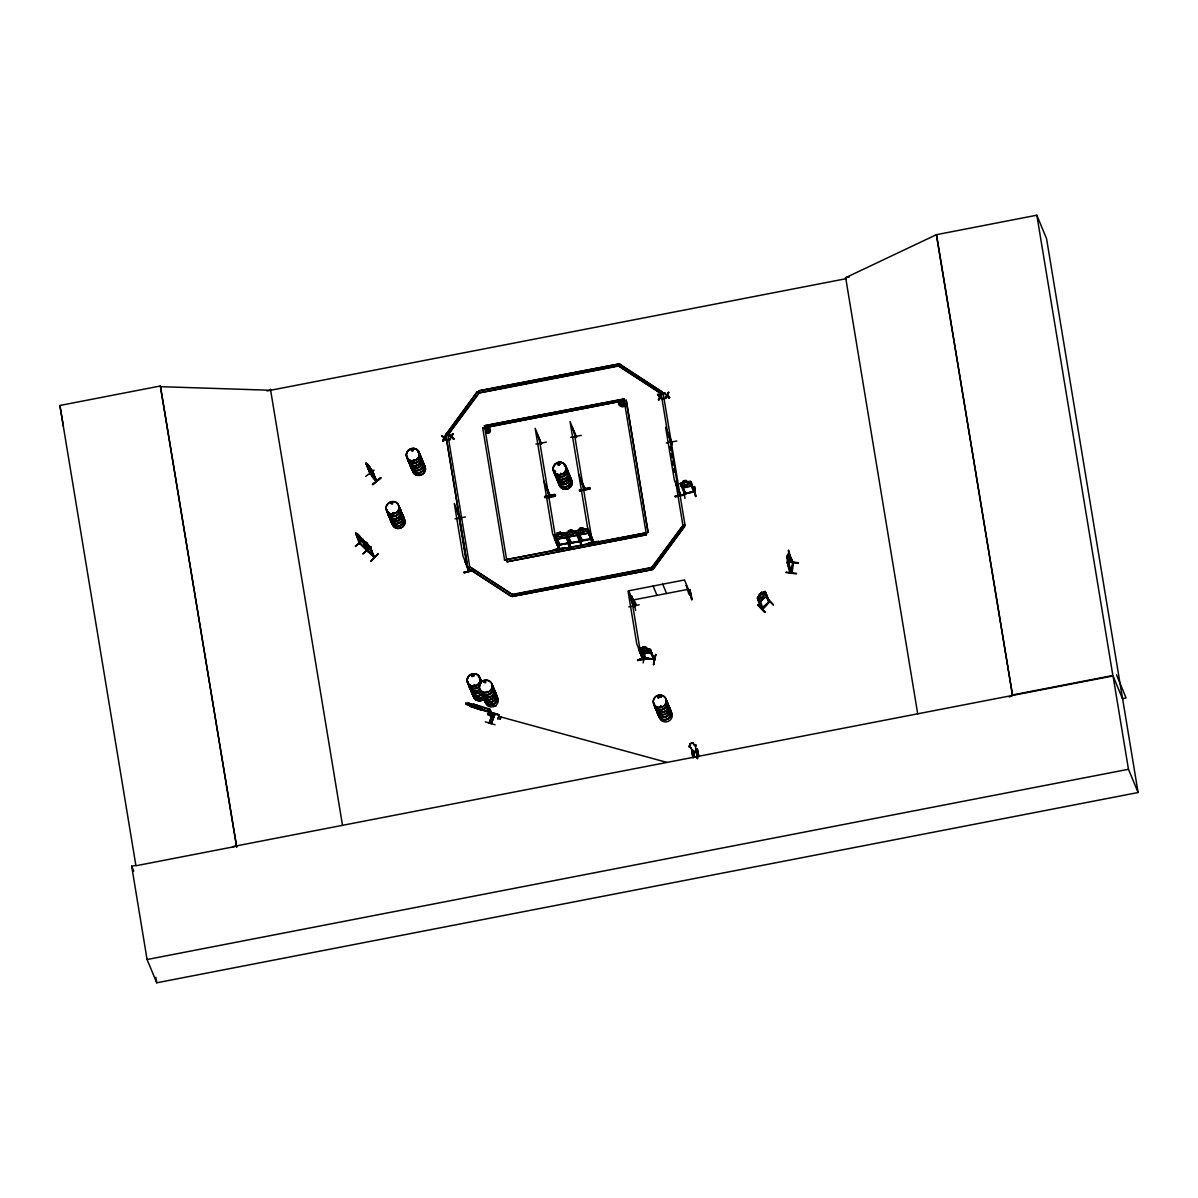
<?xml version="1.0" encoding="UTF-8"?>
<svg xmlns="http://www.w3.org/2000/svg" width="1198" height="1198" viewBox="0 0 1198 1198"><rect width="100%" height="100%" fill="white"/><g stroke="black" fill="none" stroke-linecap="round" stroke-linejoin="round"><path stroke-width="1.5" d="M490.237 714.892L487.616 713.903L490.281 715.206L487.721 714.712M495.074 724.79L485.25 721.855M787.67 563.33L787.475 562.386L787.67 563.33C792.013 589.251 794.184 556.231 792.597 563.315M788.254 565.666L789.048 565.696C791.623 543.458 783.582 547.306 793.361 562.761M460.466 518.09L460.661 519.333L459.957 517.97M460.406 517.94L454.282 503.385L462.997 556.142L469.212 571.206C458.909 543.173 470.559 578.544 468.523 569.844M469.077 570.862L469.032 569.949M540.822 443.08L541.107 444.188M541.556 444.099L541.496 443.32M541.421 443.679L535.177 428.285L552.607 533.799L558.807 548.864L558.478 547.426M543.892 481.042L549.717 496.077M558.642 547.86L554.794 538.561M558.687 548.385L554.419 538.636M558.837 548.714L558.283 547.935M575.684 436.327L576.478 437.36M576.268 437L576.223 436.476M584.774 488.095L584.759 490.311L584.22 488.02L584.924 488.425L580.581 479.11M576.208 436.371L570.038 421.516L587.469 527.045L593.684 542.11L593.354 540.672M634.356 606.143L633.982 607.101L633.727 605.784M630.792 599.21L634.042 607.131L634.221 605.948M642.428 658.001L642.607 658.99L638.579 648.687L642.487 658.915M671.584 443.185C659.379 411.902 676.645 455.644 671.284 441.852M671.988 443.08L671.779 441.972M680.344 493.831L680.584 495.044L674.324 480.024L665.609 427.267L671.734 441.822M491.075 712.286L491.21 712.481M787.43 558.837L791.653 572.539M490.341 712.63L489.233 709.336L492.648 718.411M491.375 718.875C496.346 719.114 486.223 712.6 490.356 712.061M796.505 573.408L786.113 572.09M796.43 573.872L786.008 572.569M362.365 540.088L366.633 550.376L359.34 543.098M362.709 539.849L366.962 550.107L359.655 542.844M366.962 550.496L374.285 557.639L369.688 547.636M486.044 431.28L486.628 427.896L489.563 430.292L488.604 431.864L486.717 431.909L485.804 430.381L486.478 428.15M620.399 404.699L620.998 401.315L623.933 403.711L622.96 405.298L621.073 405.343L620.175 403.816L620.834 401.57M787.071 557.699L787.61 554.629M788.479 553.386L786.981 562.596M787.595 559.211L788.134 556.142M788.479 561.353L789.018 558.283M789.048 565.696L789.991 555.797M792.762 563.794L789.078 553.476L793.331 562.865M789.452 553.521L788.913 554.375M792.747 563.644L790.935 572.285M790.994 572.21L792.896 562.805M789.662 562.281L798.452 562.775L788.014 561.503M765.058 591.438L766.061 596.364L759.966 601.696L758.514 601.246L759.936 601.516M488.859 708.842L488.799 709.635L488.829 708.887M473.539 704.11L489.832 709.141L491.225 712.57M645.228 657.852L644.389 658.286L640.211 647.893L641.259 647.579M643.461 647.923L642.982 646.77L646.381 647.309L648.657 653.06M651.113 653.434L643.116 652.296L651.113 653.434L651.697 652.461M653.359 659.05L644.509 657.732L640.226 647.789L649.166 648.822L646.74 648.582M650.424 649.391L649.136 648.852M375.678 480.503L371.829 471.039L376.352 481.117L370.197 472.985M370.422 473.974L369.987 472.896M376.202 480.787L375.768 479.709M641.379 649.016L640.526 648.522L645.348 658.331M645.273 652.805L643.116 662.958M645.093 657.987L644.135 657.462M649.72 650.005L650.649 650.155L649.72 650.005L653.584 659.784L654.497 659.873L650.289 649.511M653.599 659.724L653.569 658.885L653.584 659.784M655.68 654.497L653.449 664.635L655.62 654.482M653.584 664.635L655.83 654.677M392.45 502.875L392.12 503.864L391.132 502.965M393.244 513.583L393.363 512.504M393.693 512.789L393.109 513.508L393.932 513.178M393.723 513.133L392.989 512.744M412.606 450.658L412.681 449.609M413.759 460.212L414.283 459.807M472.237 675.163L473.225 676.061L473.165 674.729M473.495 675.567L473.33 674.803M474.019 685.076L475.037 685.376M484.052 682.051L484.905 680.898M484.097 681.752L484.846 682.426M485.999 681.872L485.22 682.8L484.172 682.216M486.463 692.13L487.212 691.366M557.909 463.94L559.002 463.401M558.298 464.135L558.103 463.461M559.751 464.539L559.301 463.506M561.113 473.644L560.604 473.21M659.589 696.877L659.244 696.038L659.993 697.116M660.203 706.925L660.996 706.101M660.637 706.131L660.577 707.03M798.362 563.21L789.587 562.087M485.804 430.381L486.777 428.809L488.664 428.764M486.508 428.285L487.721 428.54M620.175 403.816L620.998 401.315M549.403 494.744L550.301 496.96L545.704 485.879M584.864 488.964L578.754 474.288M592.995 540.837L593.309 542.17L592.905 540.972M593.579 541.721L589.296 531.882L593.759 541.975M360.074 543.802L360.239 543.368M787.97 555.767L788.419 554.494L789.392 559.196L788.179 563M634.596 605.08C639.792 606.637 629.01 594.253 632.005 596.245M689.434 594.463L690.602 594.657M689.614 594.867L690.752 594.987M555.752 536C552.937 533.829 563.18 547.007 558.418 545.18M569.679 542.634L570.952 543.203L570.622 542.394M570.892 542.514L579.997 541.092M580.865 540.927L581.884 540.642M685.331 493.756L694.526 491.135M489.757 709.875L473.659 704.424M474.812 707.209L499.087 714.817L474.947 707.524M487.616 713.903L490.057 714.667M489.832 709.141C491.42 711.387 490.476 714.951 489.173 711.702M490.371 712.331L489.997 713.499L488.904 713.154L489.278 711.986L492.213 719.249M489.952 712.615L491.12 712.241M494.43 713.783L490.761 723.577L494.564 713.963M495.014 714.128L491.285 723.727L495.029 714.143M479.634 709.53L482.749 710.264C483.408 704.334 461.2 702.627 469.601 703.376M469.346 705.248L466.112 704.199L469.436 705.248M469.676 706.026L482.794 710.159M470.979 706.76L479.709 709.471M769.595 601.755C757.016 616.925 765.956 603.627 757.69 598.88C762.931 611.744 759.233 610.231 769.595 601.291C769.401 600.183 768.337 604.136 761.314 607.82M445.431 435.024L444.488 437.57L446.3 435.054M442.826 441.134C447.094 433.496 440.475 442.361 443.619 440.969L444.533 438.468L447.124 440.295L446.195 440.265M448.666 434.395C455.21 440.16 446.15 434.005 449.505 434.23L451.272 436.252L453.099 433.751L451.766 436.701L453.907 438.977L451.332 437.15L449.52 439.621L450.403 439.651M659.319 399.698L660.323 397.392L658.526 399.847L659.828 396.942L657.582 394.441L660.188 396.298L661.131 393.753L663.123 393.094L661.101 393.483L618.438 365.734L478.99 392.779L447.857 434.829L445.506 435.218M665.204 392.959L664.366 393.124L666.972 394.981L668.798 392.465L667.915 392.435M666.028 398.185L665.234 398.35L667.031 395.879L668.769 397.871C672.078 398.095 663.168 392.016 669.607 397.706M666.103 398.38L667.031 395.879M565.201 537.468L565.92 536.24L564.513 533.11L554.345 535.162L555.617 538.246L557.34 539.1L565.321 537.588L565.89 536.135M587.454 533.26L588.113 531.837L587.544 533.29L579.488 534.847L577.825 533.829L579.547 534.682M691.59 484.471L691.036 485.879C669.412 487.871 698.494 489.578 690.333 481.416L686.858 481.746L686.259 480.563M369.688 473.27L370.556 474.318L366.064 463.162L370.302 473.36L376.666 480.832L372.413 470.634M369.838 473.465C360.448 447.408 370.407 479.05 376.232 481.042M446.225 434.859L444.907 437.824L447.124 440.295M449.609 439.816L450.837 436.701M451.766 436.701L453.009 433.556M658.526 399.847L659.739 396.748L657.582 394.441M660.607 396.553C664.456 389.769 657.777 398.275 662.823 399.024L660.323 397.392M665.309 398.545L666.612 395.625L664.366 393.124M667.466 395.43L668.709 392.27M368.55 468.223L373.746 473.764M498.907 715.236L474.827 707.868M412.996 450.718L412.262 449.235M414.014 460.092L413.205 460.047M559.391 464.225L559.436 463.431M559.541 464.105L558.163 463.851M473.824 675.747L472.341 676.316L472.446 674.863M473.779 676.031L473.869 675.268M486.253 691.905L487.152 691.725M658.93 697.67L659.918 697.056M635.824 605.604L633.173 598.895M559.511 545.389C557.983 545.674 556.306 540.343 554.33 535.057L555.393 534.533M558.493 545.165C569.469 541.211 571.85 548.414 564.048 534.038L565.052 534.203L564.048 534.038M558.777 545.524L568.706 542.829M579.038 541.182L580.281 540.942M580.581 540.523C585.777 542.065 574.98 529.666 577.975 531.702M580.716 540.867C591.692 536.854 594.073 544.162 586.271 529.741L587.275 529.89L586.271 529.741M590.958 538.905L581.779 540.388M685.316 493.696L684.163 493.142L684.597 493.89L694.825 491.809L690.437 481.386L680.164 483.483L681.437 486.553L683.145 487.421M689.868 482.36L690.812 482.18L689.868 482.36L693.702 492.079L694.63 491.12M693.882 492.034L693.597 491.285M685.421 493.366L694.765 491.465M358.217 538.037L356.884 536.09L363.967 542.889M371.56 550.182L371.29 550.766C352.526 529.052 377.28 560.859 370.212 547.216L374.54 557.384L367.127 550.047M759.337 594.313C761.404 595.421 755.189 599.884 758.049 596.978M478.661 390.848L618.243 364.102L478.661 390.848L479.11 393.064L447.977 435.114L446.315 434.035L477.313 391.686L479.11 393.064L618.557 366.034L619.651 364.102L618.557 366.034L661.221 393.768L662.434 392.135L619.651 364.102M446.315 434.035L477.313 391.686M484.95 428.719C490.731 422.804 493.321 435.668 485.834 433.047M446.195 433.751L447.857 434.829L469.766 567.013L468.553 568.661L511.202 596.394L512.415 594.762L651.877 567.732L683.01 525.667L685.031 525.278L663.123 393.094M511.202 596.394L512.295 594.478L651.757 567.433L682.89 525.383L685.031 525.278M668.364 437.45L661.101 393.483L662.314 391.851M653.419 568.511L684.552 526.461L653.539 568.81L651.757 567.433L653.539 568.81M759.802 595.451L758.648 596.978L759.532 599.12L761.224 598.895L764.624 594.717L763.74 592.576L762.272 593.339M459.882 518.195L460.272 519.303L456.273 509.105L460.676 519.198M645.168 658.046L645.078 657.567M758.005 604.571L765.028 612.058L758.049 604.526M757.69 605.065L764.594 612.403M758.005 604.78L764.953 611.864M492.393 719.085L491.494 718.875M411.468 450.373L412.711 450.448M391.342 502.666L391.956 502.321M391.327 502.965L392.45 502.471M392.6 503.759L390.952 503.654M559.676 464.465L558.567 464.824M472.117 674.953L473.06 674.519M658.541 696.173L658.975 697.416L659.649 696.382M661.101 706.191L660.233 706.85M356.33 533.499L355.521 533.095L362.695 539.984M359.52 543.548L355.896 533.874L360.478 543.892M356.21 533.514L357.843 535.102C357.438 530.684 367.412 549.508 365.959 549.792M356.555 534.503L355.626 534.128M357.753 534.997L357.453 533.889M358.097 538.097L363.788 543.413M360.134 537.288L359.37 535.835M361.856 538.771L358.082 535.401L361.197 539.684L360.313 537.543M363.308 539.504L355.297 546.498L363.264 539.37M370.377 547.187L363.114 540.388L365.435 542.394C364.866 537.947 375.064 556.606 373.536 557.085M364.147 541.796C364.596 542.529 372.997 564.947 363.204 540.298M367.816 544.491L366.947 543.113M370.287 547.276L369.433 546.048M363.039 553.895L371.051 546.947M370.886 546.782L362.889 553.776M370.631 561.188L378.194 553.686L370.961 561.518M759.787 595.571L759.233 594.358L761.943 592.156L762.407 593.295L765.148 591.348L769.64 601.8M768.831 602.339L764.833 592.711L765.552 592.082L769.071 602.28M766.136 597.547L773.159 604.99M369.703 466.636L367.472 464.195L372.234 471.503L367.217 464.51L368.115 465.378M366.917 464.704L366.049 464.24M367.247 466.307L368.49 468.328M370.167 467.774L369.373 466.351M371.545 469.556L365.974 463.222M374.15 470.05L365.69 476.415M372.428 471.742L372.129 470.814M380.739 477.792L372.683 484.726L381.009 478.107M380.59 477.523L372.398 484.381M644.389 658.286L654.273 659.05M654.243 659.499L644.404 658.241M689.973 743.778L692.998 743.194M568.915 543.592L564.617 533.065L563.33 532.915M581.839 541.092L577.915 531.358M762.078 607.206L762.467 607.925L758.409 598.251M766.555 597.398L773.489 604.72M473.315 676.271L473.539 676.136A6.754 6.319 -22.5 0 0 471.922 676.615M474.198 684.837L475.007 684.882M484.816 681.318L485.13 681.258M570.952 543.203L569.889 543.323L565.666 532.87L575.953 530.879M565.681 532.975L566.759 532.256M576.687 530.849L586.87 528.872L591.033 539.325L586.87 528.872M692.818 757.63L691.605 750.487L692.429 750.322M691.74 750.472L693.223 757.465M695.813 749.649L696.637 749.484M696.966 749.424L698.808 756.447L697.625 749.304M791.279 571.716L787.475 562.386M690.213 743.599L691.83 743.119M266.989 390.967L845.833 278.745L845.668 277.666L936.387 234.688L1036.839 215.206L1046.573 238.716L1122.601 699.003M1009.225 696.981L1012.595 695.409L936.566 235.122M569.05 531.807L567.493 532.526L568.376 534.667L570.473 535.251L575.01 533.38L574.127 531.238L572.255 531.193L571.88 529.98L568.466 530.759L568.915 531.792M579.832 529.786C576.852 526.791 588.458 527.989 579.488 528.662L579.952 529.696L578.394 530.414L579.278 532.556L581.374 533.14L585.912 531.268L585.028 529.127L583.156 529.082M685.181 493.351L684.223 493.486M694.481 491.554L684.372 493.501L685.211 492.857M694.615 491.899L694.391 491.06M575.384 531.852L576.328 531.657L575.384 531.852L579.323 541.032M570.113 543.323L580.341 541.286L575.849 530.909M591.033 539.265L580.82 541.256L576.672 530.744M633.787 600.483L635.614 610.531M557.13 540.493L559.346 550.286L557.13 540.508M568.466 538.291L570.083 548.205M579.802 535.91L581.569 545.974L579.353 536.195M579.353 536.18L580.985 546.093M559.241 550.256L557.564 540.238M570.533 547.92L568.96 538.007M697.161 749.304L698.344 756.447M580.146 541.436L569.993 543.293M411.214 450.089L412.546 450.957M412.337 451.137L413.025 449.744M654.273 659.559L650.319 649.391M537.153 434.005L540.972 443.425M572.015 427.252L576.403 437.48L572.015 427.252L572.524 428.075M535.91 444.099L546.393 442.122M570.772 437.345L581.255 435.368M676.795 440.999L666.298 442.961M580.88 480.907L585.118 490.237M456.782 509.929L456.273 509.105M546.078 485.804L550.062 495.193L549.747 496.721M584.654 488.649L589.88 487.586L590.105 488.889L579.652 490.97L590.075 488.814M555.078 494.774L544.581 496.781L555.018 494.639M555.108 494.894L544.701 497.29M579.473 490.237L589.97 488.125L579.562 490.476M544.776 497.664C567.478 491.674 547.576 500.629 544.566 496.436L555.018 494.34L555.243 495.643M454.97 518.794L465.423 516.982M676.511 484.786L680.494 494.175M675.223 496.721C692.684 494.325 683.339 493.546 681.572 484.321M675.208 496.691L685.57 494.07L675.043 495.972M589.446 532.766L589.656 531.807M553.326 549.777L563.959 548.399L553.416 550.062M553.416 550.002L563.779 547.681M588.368 543.727L598.805 541.616M598.73 541.211L588.188 542.994M463.731 572.09L474.198 570.083M472.581 570.533L463.911 572.839L474.273 570.308M685.825 585.478C686.918 584.414 687.308 592.501 689.868 595.196M630.013 596.829L633.832 606.248M628.785 606.922L639.223 604.825M691.755 599.629L689.838 589.596L692.204 599.554M638.729 649.586L638.938 648.627M637.65 660.547C641.589 656.249 659.679 657.612 637.65 660.517M637.501 659.888L647.938 657.732M637.576 660.113L648.028 658.016M1122.541 698.629L1126.075 697.94L1116.521 674.863M236.38 846.282L135.928 865.765L59.9 405.478L160.352 385.996L236.665 846.956L160.352 385.996M849.322 276.963L845.518 277.696L845.698 278.775M484.426 425.754L624.008 399.009L484.426 425.754L506.979 561.787L646.426 534.757L623.873 398.709M444.488 437.57L441.867 435.713L444.413 437.375M448.741 434.589L449.505 434.23M453.099 433.751L452.215 433.706M504.628 560.26L482.719 428.06L626.24 400.237L648.133 532.436L504.508 559.96L648.133 532.436M511.082 596.11L468.433 568.361L469.646 566.729L512.295 594.478L469.646 566.729L467.609 567.118L445.821 435.218L447.857 434.829M623.918 401.09C609.602 402.543 628.92 413.07 624.128 401.225M657.657 394.636L658.496 394.471M662.015 393.783L661.101 393.483M442.736 440.939L443.619 440.969M453.907 438.977L453.069 439.142M658.436 399.668L659.244 399.503M660.233 397.197L662.823 399.024M669.532 397.511L668.769 397.871M681.198 482.839C685.001 482.989 681.273 479.889 686.364 480.503L686.858 481.746M683.519 488.709L685.001 498.443M694.555 486.568L695.619 496.571L694.541 486.553M561.038 533.439L560.544 532.182L557.13 532.96L557.609 534.098L556.172 534.727L557.055 536.854L562.341 536.824L563.689 535.566L562.805 533.439L560.469 532.346L557.265 532.975L557.744 534.113M568.601 530.774L571.88 529.98M567.028 533.469C564.962 533.035 571.386 539.834 571.042 543.098M557.265 539.16L565.321 537.588M579.488 534.847L587.544 533.29M569.035 538.202C565.516 539.699 573.018 560.634 568.107 538.172M590.464 534.009L592.606 543.847L573.887 430.831M559.556 544.701L568.81 542.799M469.766 567.013L467.729 567.403L460.466 523.451M652.191 569.649L512.624 596.394L652.191 569.649L651.757 567.433M632.559 600.093L688.341 589.281M692.923 757.615L692.324 750.068M697.82 756.627L696.532 748.72L697.191 749.259M690.422 747.327A3.564 1.228 -9.4 0 1 690.392 745.366L690.347 745.156A3.564 1.228 -9.4 0 0 690.392 747.133L692.998 751.685L696.457 750.802M936.387 234.688L1012.415 694.975L1112.867 675.492L1122.691 699.198L1138.1 792.522L156.728 982.794L147.084 959.523L131.675 866.199L135.284 865.495M232.876 846.582L1113.047 675.942L1128.471 769.266L1138.1 792.522M147.084 959.523L1128.471 769.266M498.772 716.389L497.964 718.935L498.772 716.389L666.986 762.422M359.744 543.188L366.947 549.957M634.835 605.814L631.002 596.095M412.052 450.673L411.408 450.029M558.762 463.222L559.526 463.192M473.015 674.893L472.147 676.136M693.897 486.493L695.753 496.526M579.443 535.97L581.105 545.869M568.691 538.246L570.383 548.145M690.452 594.223L690.602 595.047M634.94 605.769L628.71 590.779L684.492 579.967L690.797 594.912L689.644 594.313L689.644 595.136M684.507 493.846L680.164 483.483M590.3 539.414L590.075 538.576L590.075 539.399M581 541.211L576.567 530.864L577.616 530.22M788.269 565.561L789.048 565.576M686.739 481.701L688.61 481.746L689.494 483.887L684.957 485.759L682.86 485.175L681.976 483.034L683.534 482.315L683.055 481.177M160.637 386.669L270.643 390.263M692.234 742.895L693.238 743.299M787.041 557.774L787.61 554.479L789.871 560.335M641.304 647.729L643.566 648.088L642.053 648.088L642.937 650.229L645.018 651.413L649.496 651.263L648.612 649.121L646.755 648.477M643.745 648.358L646.92 648.852M644.629 650.499L647.804 650.993M558.822 464.974L557.969 463.911M623.02 402.184L621.148 401.27M362.395 540.837L359.355 538.456L356.899 534.263L357.932 535.027M369.987 548.115L366.932 545.749L364.477 541.541L367.112 543.503M584.474 489.787L581.494 482.39M558.448 464.465L559.301 463.312M679.97 494.699L680 494.16M468.882 569.769L468.568 570.757M681.527 486.418L683.13 487.301M568.661 536.899L566.954 536.045M555.707 538.112L557.31 538.995M621.403 401.42L623.694 402.827M487.032 427.986L489.338 429.393M360.029 544.027L355.611 533.02M619.77 364.387L662.434 392.135M684.672 526.761L682.89 525.383L675.627 481.416M376.007 480.039L371.62 469.481M641.499 650.858L643.176 652.266M658.436 697.625L658.406 696.308L658.106 697.236M621.433 401.555L623.933 403.711M487.077 428.12L489.563 430.292M357.378 533.964L359.52 536.21M369.343 546.138L365.675 542.694L368.789 546.962L367.906 544.835M367.337 550.466L374.435 557.205M764.129 591.662L758.005 596.963M766.421 594.418L766.151 596.349L759.966 601.696M762.213 607.146L761.464 608.165L757.331 598.116M451.691 436.506L453.817 438.782M441.867 435.713L444.129 438.213M658.421 394.277L660.188 396.298M446.285 440.46L444.533 438.468M693.193 743.089L693.867 744.692A3.564 1.228 -9.4 0 1 695.349 746.384L695.319 746.174A3.564 1.228 -9.4 0 0 693.837 744.482L693.867 744.692M367.067 550.87L362.62 539.924M621.388 401.704L623.664 404.625M487.032 428.27L489.293 431.19M690.392 747.133L692.998 751.685M489.024 713.154L491.524 719.025M621.283 401.809L622.96 405.298M486.927 428.375L488.604 431.864M786.951 557.684L789.332 563.404M787.011 562.506L791.159 572.599M761.868 592.082L762.347 593.414M667.586 432.987L671.404 442.406M681.512 483.977L685.526 493.606M676.151 484.861L680.075 494.969M624.203 400.641L482.719 428.06M646.426 534.757L506.979 561.787M662.719 584.19L666.582 593.489M653.135 586.047L656.983 595.361M697.191 751.925L692.773 752.793M634.401 607.057L628.037 591.093L636.752 643.865L642.967 658.915L642.697 657.612M689.838 743.898L690.392 745.366M643.116 646.83L645.482 652.551M641.454 648.672L645.423 657.987M638.579 648.687L642.398 658.106M583.171 529.187L582.677 527.929L583.246 529.022M582.183 528.228L580.131 528.632M537.303 434.904L541.182 444.308M575.864 531.014L577.122 534.068L576.538 535.266L577.241 534.053M571.281 530.34L569.23 530.744M568.451 530.654L569.065 531.912M547.097 489.757L548.954 494.235M546.632 489.158L549.897 497.065M559.96 532.541L557.894 532.945M555.692 535.656L559.721 545.285M468.732 703.316L469.811 705.936M468.613 703.256L469.002 704.169M469.781 706.041L469.391 705.143L478.287 708.482L474.693 706.521C485.475 708.632 461.35 701.159 473.255 706.071L470.529 705.862L479.2 708.288L475.935 705.802L469.886 703.855L465.678 702.956L466.202 704.199M370.272 468.119L371.155 470.245L368.28 465.767M367.561 464.12L368.026 465.453M59.9 405.478L63.344 426.189M131.675 866.199L133.742 871.186M695.319 746.174L696.487 750.996M621.133 401.854L622.017 405.553M487.646 432.134L486.777 428.42L486.717 431.909M689.868 589.596L691.62 599.674M580.94 479.05L581.24 480.832M579.428 489.668L579.652 490.97M549.912 494.849L550.241 496.885M465.183 560.904L464.989 561.877L464.824 560.978M1036.839 215.206L1112.867 675.492M845.668 277.666L917.728 713.978M669.457 436.566L678.173 489.323M669.877 446.614L670.476 450.268M671.075 453.937L671.689 457.606M672.288 461.26L672.902 464.929M673.501 468.598L674.1 472.252M696.937 748.645L698.135 756.582M696.607 749.499L697.685 756.672M696.173 749.424L697.625 758.439M697.416 758.559L696.233 751.416L697.311 758.574M694.63 757.271L693.747 751.91L694.511 757.301M692.983 750.068L694.136 757.286M692.115 749.589L693.492 757.51M626.24 400.237L648.013 532.137M618.123 363.818L618.557 366.034M631.885 600.408L640.601 653.165M539.025 437.584L556.456 543.098M512.295 594.478L512.744 596.679M445.941 435.518L458.654 512.459M459.253 516.113L459.852 519.782M458.145 512.684L466.861 565.456M270.463 389.185L342.538 825.497M155.815 977.298L156.728 982.794M486.628 427.896L486.777 428.809M620.983 401.809L621.073 405.343M478.571 677.005A6.754 6.319 -22.5 0 1 481.282 682.71M480.039 685.855A6.754 6.319 -22.5 0 1 467.969 681.947M479.829 678.308A6.649 6.215 -22.5 0 1 481.252 682.86M478.826 687.188A6.649 6.215 -22.5 0 1 468.148 682.111M478.406 676.795A6.664 6.23 -22.5 0 1 481.087 682.426M479.844 685.526A6.664 6.23 -22.5 0 1 467.954 681.677M471.847 676.421A6.664 6.23 -22.5 0 1 473.495 675.882M479.904 689.763A6.664 6.23 -22.5 0 1 469.227 686.319M479.649 679.79A6.664 6.23 -22.5 0 1 480.892 680.868M479.904 689.674A6.754 6.319 -22.5 0 1 469.077 686.184M479.844 689.539A6.754 6.319 -22.5 0 1 468.987 684.387M479.709 689.314A6.649 6.215 -22.5 0 1 469.062 685.885M479.47 679.371A6.649 6.215 -22.5 0 1 480.712 680.449M480.712 691.755A6.634 6.215 -22.5 0 1 470.05 686.679M480.802 691.92A6.664 6.23 -22.5 0 1 470.08 686.843A6.634 6.215 -22.5 0 0 480.787 691.905M471.698 692.609A6.649 6.215 -22.5 0 0 481.866 694.496A6.754 6.319 -22.5 0 1 471.413 687.637A6.754 6.319 -22.5 0 0 481.806 694.301M471.218 691.066A6.649 6.215 -22.5 0 1 471.578 687.817M483.932 695.394A6.649 6.215 -22.5 0 1 472.057 691.56M481.686 694.076A6.664 6.23 -22.5 0 1 470.979 689M472.072 691.83A6.754 6.319 -22.5 0 0 482.929 696.996A6.664 6.23 -22.5 0 1 472.222 691.995M484.995 697.97A6.634 6.215 -22.5 0 1 473.135 694.136M491.764 686.14A6.664 6.23 -22.5 0 1 490.551 697.041A6.664 6.23 -22.5 0 1 481.311 691.021M491.749 685.93A6.754 6.319 -22.5 0 1 491.3 696.547A6.754 6.319 -22.5 0 1 481.192 692.534M492.648 688.341A6.634 6.215 -22.5 0 1 492.198 698.763A6.634 6.215 -22.5 0 1 482.27 694.84M492.573 688.161A6.634 6.215 -22.5 0 1 491.36 699.018A6.634 6.215 -22.5 0 1 482.165 693.028M491.899 684.313A6.754 6.319 -22.5 0 1 489.398 694.271A6.754 6.319 -22.5 0 1 480.084 689.838M491.584 685.72A6.649 6.215 -22.5 0 1 491.12 696.173A6.649 6.215 -22.5 0 1 481.177 692.234M491.944 684.672A6.649 6.215 -22.5 0 1 489.473 694.451A6.649 6.215 -22.5 0 1 480.293 690.093M491.764 684.223A6.664 6.23 -22.5 0 1 489.308 694.046A6.664 6.23 -22.5 0 1 480.099 689.674M494.789 693.462A6.664 6.23 -22.5 0 1 493.576 704.349A6.664 6.23 -22.5 0 1 484.336 698.344M494.789 693.238A6.754 6.319 -22.5 0 1 493.546 704.289A6.754 6.319 -22.5 0 1 484.187 698.194M496.856 696.562A6.634 6.215 -22.5 0 1 493.591 706.655A6.634 6.215 -22.5 0 1 485.19 700.351M492.737 688.565A6.634 6.215 -22.5 0 1 492.288 698.988A6.634 6.215 -22.5 0 1 482.36 695.05M493.726 690.677A6.754 6.319 -22.5 0 1 495.508 699.048A6.754 6.319 -22.5 0 1 486.822 701.863A6.754 6.319 -22.5 0 1 483.528 693.986A6.754 6.319 -22.5 0 0 486.777 701.729A6.754 6.319 -22.5 0 0 495.448 698.913A6.754 6.319 -22.5 0 0 493.666 690.542A6.664 6.23 -22.5 0 1 495.313 698.719A6.664 6.23 -22.5 0 1 486.747 701.504A6.664 6.23 -22.5 0 1 483.498 693.732M495.852 694.121A6.649 6.215 -22.5 0 1 492.588 704.229A6.649 6.215 -22.5 0 1 484.172 697.91M493.726 690.902A6.649 6.215 -22.5 0 1 492.513 701.773A6.649 6.215 -22.5 0 1 483.288 695.783M666.972 702.193A6.649 6.215 -22.5 0 1 663.707 712.301A6.649 6.215 -22.5 0 1 655.291 705.981M655.126 705.832A6.754 6.319 -22.5 0 0 664.501 711.926A6.754 6.319 -22.5 0 0 665.729 700.875A6.754 6.319 -22.5 0 1 664.441 711.792A6.754 6.319 -22.5 0 1 655.066 705.697M666.717 703.511A6.634 6.215 -22.5 0 1 665.489 714.352A6.634 6.215 -22.5 0 1 656.294 708.362M666.552 703.121A6.634 6.215 -22.5 0 1 665.339 713.963A6.634 6.215 -22.5 0 1 656.145 707.988M665.878 699.273A6.754 6.319 -22.5 0 1 662.554 709.545A6.754 6.319 -22.5 0 1 654.003 703.136M657.957 697.805A6.754 6.319 -22.5 0 1 661.386 697.131A6.649 6.215 -22.5 0 0 657.942 697.745M665.549 700.68A6.649 6.215 -22.5 0 1 664.336 711.552A6.649 6.215 -22.5 0 1 655.111 705.562M665.908 699.617A6.649 6.215 -22.5 0 1 662.644 709.74A6.649 6.215 -22.5 0 1 654.228 703.421M665.729 699.183A6.649 6.215 -22.5 0 1 663.273 708.976A6.649 6.215 -22.5 0 1 654.093 704.619M668.769 708.437A6.649 6.215 -22.5 0 1 668.304 718.89A6.649 6.215 -22.5 0 1 658.361 714.936M668.769 708.198A6.754 6.319 -22.5 0 1 667.526 719.234A6.754 6.319 -22.5 0 1 658.166 713.154M669.577 710.444A6.634 6.215 -22.5 0 1 671.329 718.665A6.634 6.215 -22.5 0 1 662.808 721.436A6.634 6.215 -22.5 0 1 659.574 713.694M667.705 705.637A6.754 6.319 -22.5 0 1 667.241 716.254A6.754 6.319 -22.5 0 1 657.133 712.241M668.589 708.003A6.649 6.215 -22.5 0 1 667.361 718.875A6.649 6.215 -22.5 0 1 658.151 712.87M668.948 706.94A6.649 6.215 -22.5 0 1 666.477 716.733A6.649 6.215 -22.5 0 1 657.298 712.376M667.645 705.502A6.754 6.319 -22.5 0 1 666.402 716.539A6.754 6.319 -22.5 0 1 657.043 710.444A6.649 6.215 -22.5 0 0 666.298 716.299A6.649 6.215 -22.5 0 0 667.526 705.427M399.788 508.671A6.664 6.23 -22.5 0 1 396.508 518.794A6.664 6.23 -22.5 0 1 388.077 512.474M387.927 512.325A6.754 6.319 -22.5 0 0 396.478 518.734A6.754 6.319 -22.5 0 0 399.803 508.461A6.754 6.319 -22.5 0 1 396.418 518.599A6.754 6.319 -22.5 0 1 387.882 512.19M400.746 511.082A6.619 6.2 -22.5 0 1 398.29 520.831A6.619 6.2 -22.5 0 1 389.155 516.488M388.991 516.113A6.619 6.2 -22.5 0 0 398.14 520.456A6.619 6.2 -22.5 0 0 400.581 510.692A6.679 6.245 -22.5 0 1 398.185 520.561A6.679 6.245 -22.5 0 1 388.976 516.188M398.739 505.9A6.754 6.319 -22.5 0 1 395.415 516.173A6.754 6.319 -22.5 0 1 386.864 509.749M399.593 508.251A6.649 6.215 -22.5 0 1 396.328 518.36A6.649 6.215 -22.5 0 1 387.912 512.04M398.709 506.11A6.649 6.215 -22.5 0 1 395.445 516.218A6.649 6.215 -22.5 0 1 387.029 509.914M398.545 505.676A6.664 6.23 -22.5 0 1 395.265 515.799A6.664 6.23 -22.5 0 1 386.834 509.479M401.57 514.9A6.664 6.23 -22.5 0 1 400.357 525.802A6.664 6.23 -22.5 0 1 391.117 519.797M401.57 514.691A6.754 6.319 -22.5 0 1 400.327 525.727A6.754 6.319 -22.5 0 1 390.967 519.633M403.696 518.15A6.649 6.215 -22.5 0 1 400.431 528.258A6.649 6.215 -22.5 0 1 392.016 521.954A6.619 6.2 -22.5 0 0 400.357 528.093A6.619 6.2 -22.5 0 0 403.621 518.015M400.506 512.115A6.754 6.319 -22.5 0 1 399.263 523.167A6.754 6.319 -22.5 0 1 389.904 517.072A6.754 6.319 -22.5 0 0 399.204 523.032A6.754 6.319 -22.5 0 0 400.446 511.98A6.664 6.23 -22.5 0 1 399.114 522.807A6.664 6.23 -22.5 0 1 389.874 516.787M401.39 514.481A6.649 6.215 -22.5 0 1 403.142 522.732A6.649 6.215 -22.5 0 1 394.606 525.503A6.649 6.215 -22.5 0 1 391.357 517.746M400.506 512.355A6.649 6.215 -22.5 0 1 400.042 522.807A6.649 6.215 -22.5 0 1 390.099 518.854M401.51 514.556A6.754 6.319 -22.5 0 1 403.292 522.927A6.754 6.319 -22.5 0 1 394.621 525.742A6.754 6.319 -22.5 0 1 391.312 517.865M420.109 455.569A6.649 6.215 -22.5 0 1 416.829 465.678A6.649 6.215 -22.5 0 1 408.428 459.358M420.124 455.345A6.754 6.319 -22.5 0 1 416.799 465.618A6.754 6.319 -22.5 0 1 408.263 459.208M421.022 457.726A6.679 6.245 -22.5 0 1 417.743 467.879A6.619 6.2 -22.5 0 1 409.446 461.754M409.297 461.529A6.679 6.245 -22.5 0 0 417.743 467.879A6.619 6.2 -22.5 0 0 421.082 457.965M419.674 456.513A6.619 6.2 -22.5 0 1 418.461 467.34A6.619 6.2 -22.5 0 1 409.282 461.365M417.803 451.691A6.754 6.319 -22.5 0 1 416.56 462.728A6.754 6.319 -22.5 0 1 407.2 456.648M418.686 454.057A6.649 6.215 -22.5 0 1 417.473 464.929A6.649 6.215 -22.5 0 1 408.248 458.939A6.754 6.319 -22.5 0 0 416.754 465.498A6.754 6.319 -22.5 0 0 420.079 455.225M419.045 452.994A6.649 6.215 -22.5 0 1 415.766 463.117A6.649 6.215 -22.5 0 1 407.365 456.797M417.623 451.496A6.649 6.215 -22.5 0 1 416.41 462.368A6.649 6.215 -22.5 0 1 407.185 456.363M421.891 461.814A6.649 6.215 -22.5 0 1 420.678 472.671A6.649 6.215 -22.5 0 1 411.453 466.681M421.846 461.44A6.754 6.319 -22.5 0 1 423.628 469.811A6.754 6.319 -22.5 0 1 414.942 472.641A6.754 6.319 -22.5 0 1 411.648 464.764M424.047 465.019A6.679 6.245 -22.5 0 1 419.914 475.381A6.679 6.245 -22.5 0 1 412.726 467.22A6.679 6.245 -22.5 0 0 419.884 475.306A6.679 6.245 -22.5 0 0 424.017 464.929A6.619 6.2 -22.5 0 1 419.854 475.187A6.619 6.2 -22.5 0 1 412.711 467.085M420.827 459.014A6.754 6.319 -22.5 0 1 419.599 470.05A6.754 6.319 -22.5 0 1 410.225 463.955M423.852 463.806A6.649 6.215 -22.5 0 1 417.982 472.896A6.649 6.215 -22.5 0 1 411.678 464.644M421.711 461.38A6.649 6.215 -22.5 0 1 422.954 462.458M423.493 464.869A6.649 6.215 -22.5 0 1 410.435 465.752M420.827 459.238A6.649 6.215 -22.5 0 1 423.463 463.222M420.648 458.804A6.649 6.215 -22.5 0 1 419.435 469.676A6.649 6.215 -22.5 0 1 410.21 463.686M565.621 468.313A6.649 6.215 -22.5 0 1 564.393 479.185A6.649 6.215 -22.5 0 1 555.183 473.18M565.621 468.074A6.754 6.319 -22.5 0 1 567.403 476.445A6.754 6.319 -22.5 0 1 558.717 479.275A6.754 6.319 -22.5 0 1 555.423 471.398A6.754 6.319 -22.5 0 0 558.672 479.14A6.754 6.319 -22.5 0 0 567.343 476.31A6.754 6.319 -22.5 0 0 565.561 467.954A6.649 6.215 -22.5 0 1 567.193 476.115A6.649 6.215 -22.5 0 1 558.657 478.901A6.649 6.215 -22.5 0 1 555.408 471.143M567.762 471.548A6.649 6.215 -22.5 0 1 564.483 481.656A6.649 6.215 -22.5 0 1 556.082 475.351M567.672 471.413A6.619 6.2 -22.5 0 1 564.408 481.476A6.619 6.2 -22.5 0 1 556.037 475.187M564.498 465.378A6.754 6.319 -22.5 0 1 563.255 476.415A6.754 6.319 -22.5 0 1 553.895 470.335M564.558 465.737A6.649 6.215 -22.5 0 1 563.33 476.609A6.649 6.215 -22.5 0 1 554.12 470.619M564.378 465.318A6.649 6.215 -22.5 0 1 563.165 476.175A6.649 6.215 -22.5 0 1 553.94 470.185M569.889 476.699A6.649 6.215 -22.5 0 1 566.624 486.822A6.649 6.215 -22.5 0 1 558.208 480.503M569.919 476.49A6.754 6.319 -22.5 0 1 566.594 486.762A6.754 6.319 -22.5 0 1 558.043 480.353M569.559 477.762A6.679 6.245 -22.5 0 1 568.331 488.664A6.679 6.245 -22.5 0 1 559.077 482.644M559.107 484.142A6.619 6.2 -22.5 0 0 569.005 488.065A6.619 6.2 -22.5 0 0 569.454 477.658A6.679 6.245 -22.5 0 1 569.065 488.17A6.679 6.245 -22.5 0 1 559.077 484.202M567.822 471.787A6.619 6.2 -22.5 0 1 564.572 481.866A6.619 6.2 -22.5 0 1 556.201 475.576M568.855 473.914A6.754 6.319 -22.5 0 1 565.531 484.202A6.649 6.215 -22.5 0 1 557.145 477.927M556.98 477.777A6.754 6.319 -22.5 0 0 565.531 484.202A6.649 6.215 -22.5 0 0 568.825 474.138M569.709 476.28A6.649 6.215 -22.5 0 1 567.253 486.074A6.649 6.215 -22.5 0 1 558.073 481.701M568.795 473.794A6.754 6.319 -22.5 0 1 566.295 483.737A6.754 6.319 -22.5 0 1 556.965 479.305M568.646 473.704A6.649 6.215 -22.5 0 1 566.19 483.498A6.649 6.215 -22.5 0 1 557.01 479.14M500.075 719.174L500.974 717.078L500.075 719.174M576.418 437.255L576.163 436.237L576.418 437.255M492.827 713.454L489.098 723.068L492.872 713.439M493.306 713.439L489.653 723.233L493.276 713.424M761.434 592.755L760.011 594.508L761.434 592.755M762.422 593.714L759.966 595.84L760.85 597.982L763.306 595.855L762.422 593.714M685.765 480.862L683.714 481.252L685.765 480.862M686.903 482.075L683.699 482.704L684.582 484.846L687.787 484.217L686.903 482.075M561.083 533.769L557.879 534.383L558.762 536.524L561.967 535.91L561.083 533.769M572.419 531.568L569.215 532.197L570.098 534.323L573.303 533.709L572.419 531.568M583.306 529.456L580.102 530.085L580.985 532.212L584.19 531.598L583.306 529.456M576.642 535.281L568.601 536.959L576.657 535.401M590.524 534.009L592.022 543.952L590.524 534.009M495.747 706.041L491.749 704.783L493.142 705.218A7.488 1.977 21.2 0 0 485.175 700.59A7.488 1.977 21.2 0 0 479.23 700.86L480.608 701.294L476.355 699.946L477.717 700.381A8.97 2.366 21.2 0 1 484.831 700.066A8.97 2.366 21.2 0 1 494.37 705.607L495.747 706.041M645.797 647.429L643.76 647.115L645.797 647.429M476.175 706.371L470.125 704.424L470.559 705.487L476.609 707.449L476.175 706.371M693.942 757.421L693.058 752.059L693.837 757.436M471.248 685.855A6.634 6.215 -22.5 0 0 480.113 678.637A6.634 6.215 -22.5 0 0 469.496 675.208A6.634 6.215 -22.5 0 0 471.248 685.855M471.353 686.08A6.634 6.215 -22.5 0 0 480.218 678.862A6.634 6.215 -22.5 0 0 469.586 675.432A6.634 6.215 -22.5 0 0 471.353 686.08A6.679 6.245 -22.5 0 0 480.203 678.727A6.679 6.245 -22.5 0 0 469.511 675.268A6.679 6.245 -22.5 0 0 471.278 685.975M480.907 680.659A6.754 6.319 -22.5 0 0 479.634 679.566A6.754 6.319 -22.5 0 1 480.847 680.524M473.075 694.001A6.634 6.215 -22.5 0 0 484.935 697.835A6.679 6.245 -22.5 0 1 473.06 694.061M483.363 692.204A6.634 6.215 -22.5 0 0 492.228 685.001A6.634 6.215 -22.5 0 0 481.611 681.557A6.634 6.215 -22.5 0 0 483.363 692.204M483.453 692.414A6.634 6.215 -22.5 0 0 492.318 685.211A6.634 6.215 -22.5 0 0 481.701 681.782A6.634 6.215 -22.5 0 0 483.453 692.414M657.343 707.164A6.634 6.215 -22.5 0 0 666.208 699.946A6.634 6.215 -22.5 0 0 655.591 696.517A6.634 6.215 -22.5 0 0 657.343 707.164M657.432 707.374A6.634 6.215 -22.5 0 0 666.298 700.171A6.634 6.215 -22.5 0 0 655.68 696.727A6.634 6.215 -22.5 0 0 657.432 707.374M390.144 513.657A6.649 6.215 -22.5 0 0 399.024 506.44A6.649 6.215 -22.5 0 0 388.377 502.995A6.649 6.215 -22.5 0 0 390.144 513.657M390.249 513.852A6.619 6.2 -22.5 0 0 399.084 506.664A6.619 6.2 -22.5 0 0 388.481 503.235A6.619 6.2 -22.5 0 0 390.249 513.852M410.465 460.586A6.679 6.245 -22.5 0 0 419.39 453.323A6.679 6.245 -22.5 0 0 408.698 449.879A6.679 6.245 -22.5 0 0 410.465 460.586A6.619 6.2 -22.5 0 0 419.42 453.548A6.619 6.2 -22.5 0 0 408.817 450.119A6.619 6.2 -22.5 0 0 410.57 460.751A6.679 6.245 -22.5 0 0 419.42 453.413A6.679 6.245 -22.5 0 0 408.728 449.954A6.679 6.245 -22.5 0 0 410.495 460.661M557.22 474.363A6.649 6.215 -22.5 0 0 566.115 467.145A6.649 6.215 -22.5 0 0 555.468 463.701A6.649 6.215 -22.5 0 0 557.22 474.363M557.325 474.573A6.619 6.2 -22.5 0 0 566.175 467.37A6.619 6.2 -22.5 0 0 555.572 463.94A6.619 6.2 -22.5 0 0 557.325 474.573A6.679 6.245 -22.5 0 0 566.175 467.22A6.679 6.245 -22.5 0 0 555.483 463.776A6.679 6.245 -22.5 0 0 557.25 474.483M559.511 464.45A6.754 6.319 -22.5 0 0 557.849 465.004A6.649 6.215 -22.5 0 1 559.466 464.405"/></g></svg>
